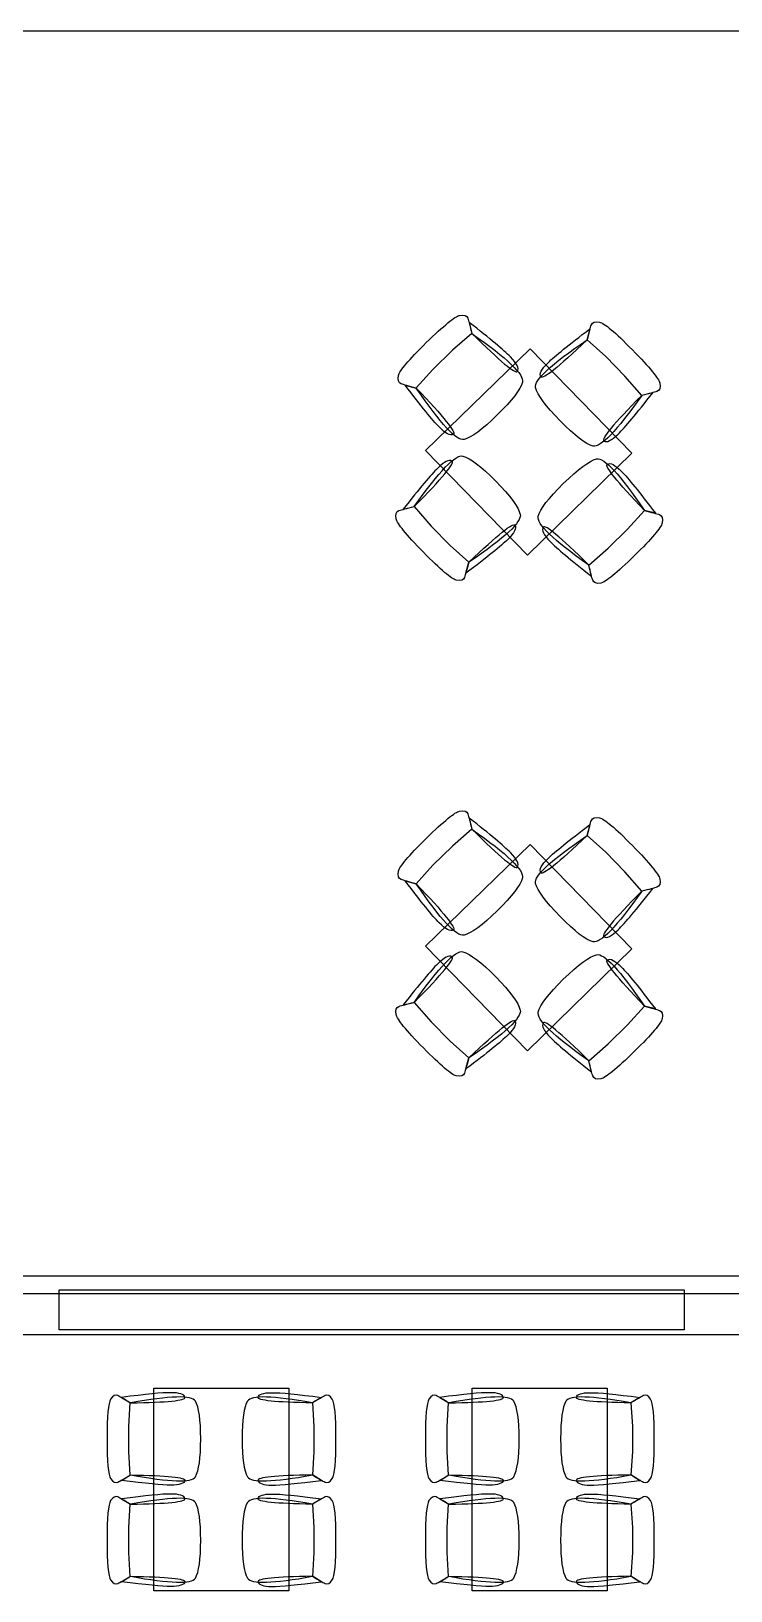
# Model space of a CAD drawing. Extents: x -101 to 1467, y -162 to 1113.
# Drawn here: x 410 to 565.5, y 765.9 to 1112.6 of the extents above; entities that cross this region are included whole.
import ezdxf

# ---------------------------------------------------------------- set-up
doc = ezdxf.new("R2010")
doc.units = 0
doc.layers.add('Oakfire_Kenosha_2019_V3', color=7, linetype='CONTINUOUS')

msp = doc.modelspace()

# ---------------------------------------------------------------- linework, layer by layer
at = {"layer": 'Oakfire_Kenosha_2019_V3', "color": 7}
for points in [[(1467.27, 1112.59), (115.68, 1112.59), (115.68, 831.95), (1467.27, 831.95)], [(543.54, 1018.77), (520.9, 1042), (497.66, 1019.36), (520.31, 996.12), (543.54, 1018.77), (520.9, 1042), (497.66, 1019.36), (520.31, 996.12)], [(543.54, 908.56), (520.9, 931.8), (497.66, 909.15), (520.31, 885.92), (543.54, 908.56), (520.9, 931.8), (497.66, 909.15), (520.31, 885.92)], [(115.68, 822.83), (1467.22, 822.83), (1467.22, 835.8), (115.68, 835.8)], [(555.15, 823.91), (416.19, 823.91), (416.19, 832.78), (555.15, 832.78)], [(437.29, 810.89), (467.25, 810.89), (467.25, 765.86), (437.29, 765.86)], [(508.05, 810.89), (538.01, 810.89), (538.01, 765.86), (508.05, 765.86)]]:
    msp.add_lwpolyline(points, close=True, dxfattribs=at)
for points in [[(507.36, 1047.86), (507.95, 1045.4)], [(507.95, 1045.41), (503.63, 1041.65)], [(534.19, 1046.41), (533.56, 1043.97)], [(537.7, 1040.26), (533.57, 1043.97)], [(503.63, 1041.65), (499.3, 1037.4)], [(541.95, 1035.93), (537.7, 1040.26)], [(499.3, 1037.4), (495.59, 1033.27)], [(493.15, 1033.89), (495.59, 1033.26)], [(545.71, 1031.61), (541.95, 1035.93)], [(548.15, 1032.2), (545.7, 1031.61)], [(492.67, 1006.3), (495.13, 1006.9)], [(495.12, 1006.89), (498.88, 1002.57)], [(542.58, 1001.92), (546.3, 1006.05)], [(548.74, 1005.42), (546.29, 1006.06)], [(498.88, 1002.57), (503.13, 998.24)], [(538.26, 997.67), (542.58, 1001.92)], [(503.13, 998.24), (507.26, 994.53)], [(533.93, 993.91), (538.26, 997.67)], [(506.64, 992.09), (507.27, 994.53)], [(534.52, 991.46), (533.93, 993.91)], [(507.36, 937.65), (507.95, 935.19)], [(534.19, 936.21), (533.56, 933.76)], [(507.95, 935.2), (503.63, 931.44)], [(537.7, 930.05), (533.57, 933.77)], [(503.63, 931.44), (499.3, 927.19)], [(541.95, 925.73), (537.7, 930.05)], [(499.3, 927.19), (495.59, 923.06)], [(493.15, 923.69), (495.59, 923.05)], [(545.71, 921.41), (541.95, 925.73)], [(548.15, 921.99), (545.7, 921.4)], [(492.67, 896.1), (495.13, 896.69)], [(495.12, 896.69), (498.88, 892.36)], [(542.58, 891.71), (546.3, 895.84)], [(548.74, 895.22), (546.29, 895.85)], [(498.88, 892.36), (503.13, 888.04)], [(538.26, 887.46), (542.58, 891.71)], [(503.13, 888.04), (507.26, 884.32)], [(506.64, 881.88), (507.27, 884.33)], [(533.93, 883.7), (538.26, 887.46)], [(534.52, 881.25), (533.93, 883.71)], [(430.06, 808.85), (432.07, 807.65)], [(474.53, 808.85), (472.52, 807.65)], [(500.83, 808.85), (502.83, 807.65)], [(545.29, 808.85), (543.29, 807.65)], [(431.68, 802.4), (432, 807.68)], [(472.54, 807.68), (472.86, 802.4)], [(502.44, 802.4), (502.76, 807.68)], [(543.3, 807.68), (543.62, 802.4)], [(431.68, 796.79), (431.68, 802.4)], [(472.86, 802.4), (472.86, 796.79)], [(502.44, 796.79), (502.44, 802.4)], [(543.62, 802.4), (543.62, 796.79)], [(432, 791.66), (431.68, 796.79)], [(472.86, 796.79), (472.54, 791.66)], [(502.76, 791.66), (502.44, 796.79)], [(543.62, 796.79), (543.3, 791.66)], [(430.06, 790.42), (432.07, 791.62)], [(474.53, 790.42), (472.52, 791.62)], [(500.83, 790.42), (502.83, 791.62)], [(545.29, 790.42), (543.29, 791.62)], [(430.06, 786.32), (432.07, 785.12)], [(431.68, 779.96), (432, 785.09)], [(474.53, 786.32), (472.52, 785.12)], [(472.54, 785.09), (472.86, 779.96)], [(500.83, 786.32), (502.83, 785.12)], [(502.44, 779.96), (502.76, 785.09)], [(545.29, 786.32), (543.29, 785.12)], [(543.3, 785.09), (543.62, 779.96)], [(431.68, 774.36), (431.68, 779.96)], [(472.86, 779.96), (472.86, 774.36)], [(502.44, 774.36), (502.44, 779.96)], [(543.62, 779.96), (543.62, 774.36)], [(432, 769.07), (431.68, 774.36)], [(472.86, 774.36), (472.54, 769.07)], [(502.76, 769.07), (502.44, 774.36)], [(543.62, 774.36), (543.3, 769.07)], [(430.06, 767.89), (432.07, 769.09)], [(474.53, 767.89), (472.52, 769.09)], [(500.83, 767.89), (502.83, 769.09)], [(545.29, 767.89), (543.29, 769.09)]]:
    msp.add_lwpolyline(points, dxfattribs=at)
for points in [[(497.82, 1043.35), (501.74, 1047.19), (504.21, 1049.21), (505.23, 1049.41)], [(505.23, 1049.41), (506.25, 1049.6), (506.86, 1049.39), (507.06, 1048.78)], [(507.06, 1048.78), (507.26, 1048.16), (507.56, 1047.04), (507.95, 1045.4)], [(516.52, 1040.18), (515.07, 1041.66), (512.01, 1044.22), (507.36, 1047.86)], [(533.56, 1043.97), (533.98, 1045.6), (534.3, 1046.72), (534.51, 1047.33)], [(534.51, 1047.33), (534.72, 1047.94), (535.33, 1048.14), (536.35, 1047.93)], [(536.35, 1047.93), (537.37, 1047.71), (539.8, 1045.65), (543.65, 1041.73)], [(507.95, 1045.4), (515.87, 1039.82), (519.61, 1036.21), (519.19, 1034.58)], [(507.95, 1045.4), (514.29, 1039.14), (517.67, 1036.33), (518.08, 1036.98)], [(522.13, 1033.35), (521.73, 1034.99), (525.54, 1038.53), (533.56, 1043.97)], [(533.56, 1043.97), (527.1, 1037.82), (523.68, 1035.07), (523.28, 1035.73)], [(524.9, 1038.9), (526.38, 1040.36), (529.48, 1042.86), (534.19, 1046.41)], [(491.63, 1036.05), (491.85, 1037.07), (493.91, 1039.5), (497.82, 1043.35)], [(543.65, 1041.73), (547.49, 1037.82), (549.51, 1035.35), (549.71, 1034.33)], [(518.08, 1036.98), (518.49, 1037.63), (517.97, 1038.69), (516.52, 1040.18)], [(523.28, 1035.73), (522.88, 1036.39), (523.42, 1037.44), (524.9, 1038.9)], [(492.23, 1034.21), (491.62, 1034.42), (491.42, 1035.03), (491.63, 1036.05)], [(495.59, 1033.26), (493.96, 1033.68), (492.84, 1034), (492.23, 1034.21)], [(500.66, 1024.6), (499.2, 1026.08), (496.7, 1029.18), (493.15, 1033.89)], [(506.21, 1021.83), (504.57, 1021.44), (501.03, 1025.24), (495.59, 1033.26)], [(519.19, 1034.58), (518.77, 1032.95), (516.91, 1030.51), (513.61, 1027.28)], [(527.58, 1025.95), (524.34, 1029.25), (522.52, 1031.71), (522.13, 1033.35)], [(549.71, 1034.33), (549.9, 1033.31), (549.69, 1032.7), (549.08, 1032.5)], [(495.59, 1033.26), (501.74, 1026.8), (504.49, 1023.38), (503.83, 1022.98)], [(545.7, 1031.61), (540.12, 1023.69), (536.51, 1019.95), (534.88, 1020.37)], [(545.7, 1031.61), (539.44, 1025.26), (536.63, 1021.89), (537.28, 1021.48)], [(540.48, 1023.04), (541.96, 1024.49), (544.52, 1027.55), (548.15, 1032.2)], [(549.08, 1032.5), (548.46, 1032.3), (547.34, 1032), (545.7, 1031.61)], [(513.61, 1027.28), (510.31, 1024.04), (507.85, 1022.22), (506.21, 1021.83)], [(503.83, 1022.98), (503.17, 1022.58), (502.12, 1023.12), (500.66, 1024.6)], [(534.88, 1020.37), (533.25, 1020.79), (530.81, 1022.65), (527.58, 1025.95)], [(537.28, 1021.48), (537.93, 1021.07), (538.99, 1021.59), (540.48, 1023.04)], [(495.13, 1006.89), (500.71, 1014.81), (504.32, 1018.56), (505.95, 1018.13)], [(495.13, 1006.9), (501.39, 1013.24), (504.2, 1016.61), (503.55, 1017.03)], [(503.55, 1017.03), (502.9, 1017.43), (501.84, 1016.91), (500.35, 1015.46)], [(505.95, 1018.13), (507.58, 1017.71), (510.01, 1015.85), (513.25, 1012.55)], [(528.27, 1012.04), (531.57, 1015.27), (534.03, 1017.09), (535.67, 1017.49)], [(535.67, 1017.49), (537.31, 1017.88), (540.85, 1014.07), (546.29, 1006.06)], [(546.29, 1006.06), (540.14, 1012.51), (537.4, 1015.94), (538.05, 1016.33)], [(538.05, 1016.33), (538.71, 1016.73), (539.76, 1016.19), (541.22, 1014.71)], [(500.35, 1015.46), (498.87, 1014.01), (496.31, 1010.96), (492.67, 1006.3)], [(513.25, 1012.55), (516.49, 1009.26), (518.31, 1006.79), (518.7, 1005.15)], [(541.22, 1014.71), (542.68, 1013.23), (545.19, 1010.14), (548.74, 1005.42)], [(522.69, 1004.74), (523.12, 1006.37), (524.98, 1008.8), (528.27, 1012.04)], [(491.12, 1004.17), (490.93, 1005.2), (491.14, 1005.81), (491.75, 1006.01)], [(491.75, 1006.01), (492.36, 1006.21), (493.49, 1006.5), (495.13, 1006.89)], [(546.29, 1006.06), (547.92, 1005.63), (549.04, 1005.32), (549.65, 1005.11)], [(497.18, 996.77), (493.34, 1000.68), (491.32, 1003.15), (491.12, 1004.17)], [(518.7, 1005.15), (519.09, 1003.52), (515.28, 999.98), (507.27, 994.53)], [(507.27, 994.53), (513.72, 1000.68), (517.15, 1003.43), (517.55, 1002.77)], [(517.55, 1002.77), (517.95, 1002.12), (517.4, 1001.06), (515.93, 999.6)], [(533.93, 993.91), (526.02, 999.5), (522.27, 1003.11), (522.69, 1004.74)], [(523.8, 1002.34), (523.39, 1001.69), (523.91, 1000.62), (525.36, 999.14)], [(533.93, 993.91), (527.59, 1000.18), (524.21, 1002.98), (523.8, 1002.34)], [(550.25, 1003.26), (550.04, 1002.24), (547.97, 999.81), (544.06, 995.97)], [(549.65, 1005.11), (550.26, 1004.9), (550.46, 1004.28), (550.25, 1003.26)], [(515.93, 999.6), (514.45, 998.15), (511.35, 995.64), (506.64, 992.09)], [(525.36, 999.14), (526.82, 997.65), (529.87, 995.09), (534.52, 991.46)], [(504.48, 990.58), (503.46, 990.79), (501.03, 992.85), (497.18, 996.77)], [(544.06, 995.97), (540.14, 992.12), (537.67, 990.1), (536.65, 989.91)], [(507.27, 994.53), (506.85, 992.9), (506.53, 991.78), (506.32, 991.17)], [(534.82, 990.54), (534.62, 991.15), (534.33, 992.28), (533.93, 993.91)], [(506.32, 991.17), (506.11, 990.56), (505.5, 990.36), (504.48, 990.58)], [(536.65, 989.91), (535.63, 989.71), (535.02, 989.92), (534.82, 990.54)], [(497.82, 933.14), (501.74, 936.99), (504.21, 939.01), (505.23, 939.2)], [(505.23, 939.2), (506.25, 939.4), (506.86, 939.19), (507.06, 938.57)], [(507.06, 938.57), (507.26, 937.96), (507.56, 936.83), (507.95, 935.19)], [(516.52, 929.97), (515.07, 931.46), (512.01, 934.02), (507.36, 937.65)], [(524.9, 928.69), (526.38, 930.15), (529.48, 932.66), (534.19, 936.21)], [(533.56, 933.76), (533.98, 935.39), (534.3, 936.51), (534.51, 937.12)], [(534.51, 937.12), (534.72, 937.73), (535.33, 937.93), (536.35, 937.72)], [(536.35, 937.72), (537.37, 937.51), (539.8, 935.44), (543.65, 931.53)], [(491.63, 925.84), (491.85, 926.86), (493.91, 929.3), (497.82, 933.14)], [(507.95, 935.19), (515.87, 929.61), (519.61, 926), (519.19, 924.37)], [(507.95, 935.19), (514.29, 928.93), (517.67, 926.12), (518.08, 926.77)], [(522.13, 923.14), (521.73, 924.78), (525.54, 928.32), (533.56, 933.76)], [(533.56, 933.76), (527.1, 927.61), (523.68, 924.87), (523.28, 925.52)], [(518.08, 926.77), (518.49, 927.42), (517.97, 928.49), (516.52, 929.97)], [(543.65, 931.53), (547.49, 927.61), (549.51, 925.15), (549.71, 924.12)], [(492.23, 924), (491.62, 924.21), (491.42, 924.82), (491.63, 925.84)], [(523.28, 925.52), (522.88, 926.18), (523.42, 927.24), (524.9, 928.69)], [(495.59, 923.05), (493.96, 923.48), (492.84, 923.79), (492.23, 924)], [(500.66, 914.4), (499.2, 915.87), (496.7, 918.97), (493.15, 923.69)], [(506.21, 911.62), (504.57, 911.23), (501.03, 915.04), (495.59, 923.05)], [(495.59, 923.05), (501.74, 916.6), (504.49, 913.17), (503.83, 912.77)], [(519.19, 924.37), (518.77, 922.74), (516.91, 920.31), (513.61, 917.07)], [(527.58, 915.74), (524.34, 919.04), (522.52, 921.51), (522.13, 923.14)], [(549.71, 924.12), (549.9, 923.1), (549.69, 922.49), (549.08, 922.29)], [(545.7, 921.4), (540.12, 913.49), (536.51, 909.74), (534.88, 910.16)], [(545.7, 921.4), (539.44, 915.06), (536.63, 911.68), (537.28, 911.27)], [(540.48, 912.84), (541.96, 914.29), (544.52, 917.34), (548.15, 921.99)], [(549.08, 922.29), (548.46, 922.09), (547.34, 921.8), (545.7, 921.4)], [(513.61, 917.07), (510.31, 913.83), (507.85, 912.02), (506.21, 911.62)], [(534.88, 910.16), (533.25, 910.59), (530.81, 912.45), (527.58, 915.74)], [(503.83, 912.77), (503.17, 912.38), (502.12, 912.92), (500.66, 914.4)], [(537.28, 911.27), (537.93, 910.86), (538.99, 911.39), (540.48, 912.84)], [(500.35, 905.25), (498.87, 903.8), (496.31, 900.75), (492.67, 896.1)], [(495.13, 896.69), (500.71, 904.6), (504.32, 908.35), (505.95, 907.93)], [(495.13, 896.69), (501.39, 903.03), (504.2, 906.41), (503.55, 906.82)], [(503.55, 906.82), (502.9, 907.23), (501.84, 906.71), (500.35, 905.25)], [(505.95, 907.93), (507.58, 907.5), (510.01, 905.64), (513.25, 902.35)], [(528.27, 901.83), (531.57, 905.07), (534.03, 906.88), (535.67, 907.28)], [(535.67, 907.28), (537.31, 907.67), (540.85, 903.86), (546.29, 895.85)], [(546.29, 895.85), (540.14, 902.3), (537.4, 905.73), (538.05, 906.13)], [(538.05, 906.13), (538.71, 906.53), (539.76, 905.98), (541.22, 904.51)], [(513.25, 902.35), (516.49, 899.05), (518.31, 896.58), (518.7, 894.95)], [(522.69, 894.53), (523.12, 896.16), (524.98, 898.59), (528.27, 901.83)], [(541.22, 904.51), (542.68, 903.03), (545.19, 899.93), (548.74, 895.22)], [(491.12, 893.97), (490.93, 894.99), (491.14, 895.6), (491.75, 895.8)], [(491.75, 895.8), (492.36, 896), (493.49, 896.29), (495.13, 896.69)], [(518.7, 894.95), (519.09, 893.31), (515.28, 889.77), (507.27, 884.33)], [(546.29, 895.85), (547.92, 895.43), (549.04, 895.11), (549.65, 894.9)], [(549.65, 894.9), (550.26, 894.69), (550.46, 894.08), (550.25, 893.06)], [(497.18, 886.56), (493.34, 890.48), (491.32, 892.94), (491.12, 893.97)], [(507.27, 884.33), (513.72, 890.48), (517.15, 893.22), (517.55, 892.57)], [(517.55, 892.57), (517.95, 891.91), (517.4, 890.85), (515.93, 889.4)], [(533.93, 883.71), (526.02, 889.29), (522.27, 892.9), (522.69, 894.53)], [(523.8, 892.13), (523.39, 891.48), (523.91, 890.41), (525.36, 888.93)], [(533.93, 883.71), (527.59, 889.97), (524.21, 892.78), (523.8, 892.13)], [(550.25, 893.06), (550.04, 892.04), (547.97, 889.61), (544.06, 885.76)], [(515.93, 889.4), (514.45, 887.94), (511.35, 885.43), (506.64, 881.88)], [(525.36, 888.93), (526.82, 887.45), (529.87, 884.89), (534.52, 881.25)], [(504.48, 880.37), (503.46, 880.58), (501.03, 882.65), (497.18, 886.56)], [(507.27, 884.33), (506.85, 882.7), (506.53, 881.58), (506.32, 880.97)], [(544.06, 885.76), (540.14, 881.92), (537.67, 879.9), (536.65, 879.7)], [(506.32, 880.97), (506.11, 880.36), (505.5, 880.16), (504.48, 880.37)], [(534.82, 880.33), (534.62, 880.94), (534.33, 882.07), (533.93, 883.71)], [(536.65, 879.7), (535.63, 879.51), (535.02, 879.72), (534.82, 880.33)], [(427.66, 808.45), (427.13, 807.65), (426.86, 804.71), (426.86, 799.64)], [(429.26, 809.25), (428.73, 809.52), (428.19, 809.25), (427.66, 808.45)], [(432.07, 807.65), (430.73, 808.45), (429.8, 808.98), (429.26, 809.25)], [(441.06, 809.91), (439.14, 809.92), (435.48, 809.56), (430.06, 808.85)], [(446.49, 808.05), (445.69, 809.38), (440.88, 809.25), (432.07, 807.65)], [(432.07, 807.65), (440.31, 807.77), (444.35, 808.18), (444.19, 808.87)], [(444.19, 808.87), (444.02, 809.56), (442.98, 809.91), (441.06, 809.91)], [(447.69, 799.64), (447.69, 803.91), (447.29, 806.71), (446.49, 808.05)], [(458.1, 808.05), (457.3, 806.71), (456.9, 803.91), (456.9, 799.64)], [(472.52, 807.65), (463.71, 809.25), (458.9, 809.38), (458.1, 808.05)], [(472.52, 807.65), (464.28, 807.77), (460.24, 808.18), (460.4, 808.87)], [(460.4, 808.87), (460.57, 809.56), (461.61, 809.91), (463.53, 809.91)], [(463.53, 809.91), (465.45, 809.92), (469.11, 809.56), (474.53, 808.85)], [(475.33, 809.25), (474.79, 808.98), (473.86, 808.45), (472.52, 807.65)], [(476.93, 808.45), (476.4, 809.25), (475.86, 809.52), (475.33, 809.25)], [(477.73, 799.64), (477.73, 804.71), (477.47, 807.65), (476.93, 808.45)], [(498.42, 808.45), (497.89, 807.65), (497.62, 804.71), (497.62, 799.64)], [(500.03, 809.25), (499.49, 809.52), (498.96, 809.25), (498.42, 808.45)], [(502.83, 807.65), (501.5, 808.45), (500.56, 808.98), (500.03, 809.25)], [(511.83, 809.91), (509.91, 809.92), (506.24, 809.56), (500.83, 808.85)], [(517.25, 808.05), (516.45, 809.38), (511.64, 809.25), (502.83, 807.65)], [(502.83, 807.65), (511.07, 807.77), (515.11, 808.18), (514.95, 808.87)], [(514.95, 808.87), (514.79, 809.56), (513.75, 809.91), (511.83, 809.91)], [(518.45, 799.64), (518.45, 803.91), (518.05, 806.71), (517.25, 808.05)], [(528.87, 808.05), (528.07, 806.71), (527.67, 803.91), (527.67, 799.64)], [(543.29, 807.65), (534.48, 809.25), (529.67, 809.38), (528.87, 808.05)], [(543.29, 807.65), (535.05, 807.77), (531, 808.18), (531.17, 808.87)], [(531.17, 808.87), (531.33, 809.56), (532.37, 809.91), (534.29, 809.91)], [(534.29, 809.91), (536.21, 809.92), (539.88, 809.56), (545.29, 808.85)], [(546.09, 809.25), (545.56, 808.98), (544.62, 808.45), (543.29, 807.65)], [(547.69, 808.45), (547.16, 809.25), (546.63, 809.52), (546.09, 809.25)], [(548.5, 799.64), (548.5, 804.71), (548.23, 807.65), (547.69, 808.45)], [(426.86, 799.64), (426.86, 794.56), (427.13, 791.63), (427.66, 790.82)], [(446.49, 791.22), (447.29, 792.56), (447.69, 795.36), (447.69, 799.64)], [(456.9, 799.64), (456.9, 795.36), (457.3, 792.56), (458.1, 791.22)], [(476.93, 790.82), (477.47, 791.62), (477.73, 794.56), (477.73, 799.64)], [(497.62, 799.64), (497.62, 794.56), (497.89, 791.63), (498.42, 790.82)], [(517.25, 791.22), (518.05, 792.56), (518.45, 795.36), (518.45, 799.64)], [(527.67, 799.64), (527.67, 795.36), (528.07, 792.56), (528.87, 791.22)], [(547.69, 790.82), (548.23, 791.62), (548.5, 794.56), (548.5, 799.64)], [(427.66, 790.82), (428.19, 790.02), (428.73, 789.76), (429.26, 790.02)], [(429.26, 790.02), (429.8, 790.29), (430.73, 790.82), (432.07, 791.63)], [(432.07, 791.63), (440.88, 790.02), (445.69, 789.89), (446.49, 791.22)], [(432.07, 791.62), (440.31, 791.5), (444.35, 791.09), (444.19, 790.4)], [(458.1, 791.22), (458.9, 789.89), (463.71, 790.02), (472.52, 791.62)], [(472.52, 791.62), (464.28, 791.5), (460.24, 791.09), (460.4, 790.4)], [(472.52, 791.62), (473.86, 790.82), (474.79, 790.29), (475.33, 790.02)], [(475.33, 790.02), (475.86, 789.76), (476.4, 790.02), (476.93, 790.82)], [(498.42, 790.82), (498.96, 790.02), (499.49, 789.76), (500.03, 790.02)], [(500.03, 790.02), (500.56, 790.29), (501.5, 790.82), (502.83, 791.63)], [(502.83, 791.63), (511.64, 790.02), (516.45, 789.89), (517.25, 791.22)], [(502.83, 791.62), (511.07, 791.5), (515.11, 791.09), (514.95, 790.4)], [(528.87, 791.22), (529.67, 789.89), (534.48, 790.02), (543.29, 791.62)], [(543.29, 791.62), (535.05, 791.5), (531, 791.09), (531.17, 790.4)], [(543.29, 791.62), (544.62, 790.82), (545.56, 790.29), (546.09, 790.02)], [(546.09, 790.02), (546.63, 789.76), (547.16, 790.02), (547.69, 790.82)], [(441.06, 789.36), (439.14, 789.35), (435.48, 789.71), (430.06, 790.42)], [(441.06, 787.38), (439.14, 787.39), (435.48, 787.03), (430.06, 786.32)], [(444.19, 790.4), (444.02, 789.71), (442.98, 789.36), (441.06, 789.36)], [(444.19, 786.34), (444.02, 787.03), (442.98, 787.38), (441.06, 787.38)], [(460.4, 790.4), (460.57, 789.71), (461.61, 789.36), (463.53, 789.36)], [(460.4, 786.34), (460.57, 787.03), (461.61, 787.38), (463.53, 787.38)], [(463.53, 789.36), (465.45, 789.35), (469.11, 789.71), (474.53, 790.42)], [(463.53, 787.38), (465.45, 787.39), (469.11, 787.03), (474.53, 786.32)], [(511.83, 789.36), (509.91, 789.35), (506.24, 789.71), (500.83, 790.42)], [(511.83, 787.38), (509.91, 787.39), (506.24, 787.03), (500.83, 786.32)], [(514.95, 790.4), (514.79, 789.71), (513.75, 789.36), (511.83, 789.36)], [(514.95, 786.34), (514.79, 787.03), (513.75, 787.38), (511.83, 787.38)], [(531.17, 790.4), (531.33, 789.71), (532.37, 789.36), (534.29, 789.36)], [(531.17, 786.34), (531.33, 787.03), (532.37, 787.38), (534.29, 787.38)], [(534.29, 789.36), (536.21, 789.35), (539.88, 789.71), (545.29, 790.42)], [(534.29, 787.38), (536.21, 787.39), (539.88, 787.03), (545.29, 786.32)], [(427.66, 785.92), (427.13, 785.12), (426.86, 782.18), (426.86, 777.1)], [(429.26, 786.72), (428.73, 786.98), (428.19, 786.72), (427.66, 785.92)], [(432.07, 785.12), (430.73, 785.92), (429.8, 786.45), (429.26, 786.72)], [(446.49, 785.52), (445.69, 786.85), (440.88, 786.72), (432.07, 785.12)], [(432.07, 785.12), (440.31, 785.24), (444.35, 785.65), (444.19, 786.34)], [(447.69, 777.1), (447.69, 781.38), (447.29, 784.18), (446.49, 785.52)], [(458.1, 785.52), (457.3, 784.18), (456.9, 781.38), (456.9, 777.1)], [(472.52, 785.12), (463.71, 786.72), (458.9, 786.85), (458.1, 785.52)], [(472.52, 785.12), (464.28, 785.24), (460.24, 785.65), (460.4, 786.34)], [(475.33, 786.72), (474.79, 786.45), (473.86, 785.92), (472.52, 785.12)], [(476.93, 785.92), (476.4, 786.72), (475.86, 786.98), (475.33, 786.72)], [(477.73, 777.1), (477.73, 782.18), (477.47, 785.12), (476.93, 785.92)], [(498.42, 785.92), (497.89, 785.12), (497.62, 782.18), (497.62, 777.1)], [(500.03, 786.72), (499.49, 786.98), (498.96, 786.72), (498.42, 785.92)], [(502.83, 785.12), (501.5, 785.92), (500.56, 786.45), (500.03, 786.72)], [(517.25, 785.52), (516.45, 786.85), (511.64, 786.72), (502.83, 785.12)], [(502.83, 785.12), (511.07, 785.24), (515.11, 785.65), (514.95, 786.34)], [(518.45, 777.1), (518.45, 781.38), (518.05, 784.18), (517.25, 785.52)], [(528.87, 785.52), (528.07, 784.18), (527.67, 781.38), (527.67, 777.1)], [(543.29, 785.12), (534.48, 786.72), (529.67, 786.85), (528.87, 785.52)], [(543.29, 785.12), (535.05, 785.24), (531, 785.65), (531.17, 786.34)], [(546.09, 786.72), (545.56, 786.45), (544.62, 785.92), (543.29, 785.12)], [(547.69, 785.92), (547.16, 786.72), (546.63, 786.98), (546.09, 786.72)], [(548.5, 777.1), (548.5, 782.18), (548.23, 785.12), (547.69, 785.92)], [(426.86, 777.1), (426.86, 772.03), (427.13, 769.09), (427.66, 768.29)], [(446.49, 768.69), (447.29, 770.03), (447.69, 772.83), (447.69, 777.1)], [(456.9, 777.1), (456.9, 772.83), (457.3, 770.03), (458.1, 768.69)], [(476.93, 768.29), (477.47, 769.09), (477.73, 772.03), (477.73, 777.1)], [(497.62, 777.1), (497.62, 772.03), (497.89, 769.09), (498.42, 768.29)], [(517.25, 768.69), (518.05, 770.03), (518.45, 772.83), (518.45, 777.1)], [(527.67, 777.1), (527.67, 772.83), (528.07, 770.03), (528.87, 768.69)], [(547.69, 768.29), (548.23, 769.09), (548.5, 772.03), (548.5, 777.1)], [(427.66, 768.29), (428.19, 767.49), (428.73, 767.22), (429.26, 767.49)], [(429.26, 767.49), (429.8, 767.76), (430.73, 768.29), (432.07, 769.09)], [(441.06, 766.83), (439.14, 766.82), (435.48, 767.18), (430.06, 767.89)], [(432.07, 769.09), (440.88, 767.49), (445.69, 767.36), (446.49, 768.69)], [(432.07, 769.09), (440.31, 768.97), (444.35, 768.56), (444.19, 767.87)], [(444.19, 767.87), (444.02, 767.18), (442.98, 766.83), (441.06, 766.83)], [(458.1, 768.69), (458.9, 767.36), (463.71, 767.49), (472.52, 769.09)], [(472.52, 769.09), (464.28, 768.97), (460.24, 768.56), (460.4, 767.87)], [(460.4, 767.87), (460.57, 767.18), (461.61, 766.83), (463.53, 766.83)], [(463.53, 766.83), (465.45, 766.82), (469.11, 767.18), (474.53, 767.89)], [(472.52, 769.09), (473.86, 768.29), (474.79, 767.76), (475.33, 767.49)], [(475.33, 767.49), (475.86, 767.22), (476.4, 767.49), (476.93, 768.29)], [(498.42, 768.29), (498.96, 767.49), (499.49, 767.22), (500.03, 767.49)], [(500.03, 767.49), (500.56, 767.76), (501.5, 768.29), (502.83, 769.09)], [(511.83, 766.83), (509.91, 766.82), (506.24, 767.18), (500.83, 767.89)], [(502.83, 769.09), (511.64, 767.49), (516.45, 767.36), (517.25, 768.69)], [(502.83, 769.09), (511.07, 768.97), (515.11, 768.56), (514.95, 767.87)], [(514.95, 767.87), (514.79, 767.18), (513.75, 766.83), (511.83, 766.83)], [(528.87, 768.69), (529.67, 767.36), (534.48, 767.49), (543.29, 769.09)], [(543.29, 769.09), (535.05, 768.97), (531, 768.56), (531.17, 767.87)], [(531.17, 767.87), (531.33, 767.18), (532.37, 766.83), (534.29, 766.83)], [(534.29, 766.83), (536.21, 766.82), (539.88, 767.18), (545.29, 767.89)], [(543.29, 769.09), (544.62, 768.29), (545.56, 767.76), (546.09, 767.49)], [(546.09, 767.49), (546.63, 767.22), (547.16, 767.49), (547.69, 768.29)]]:
    msp.add_open_spline(points, degree=3, dxfattribs=at)

doc.saveas('drawing.dxf')
